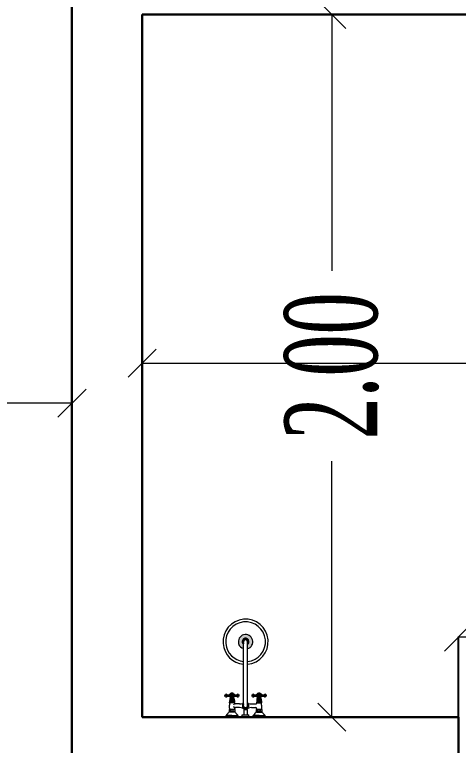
# Model space of a CAD drawing. Header units: inches. Extents: x -351 to 2582, y -266 to 144.
# Drawn here: x 115.457 to 116.721, y -67.892 to -65.812 of the extents above; entities that cross this region are included whole.
import ezdxf

# ---------------------------------------------------------------- set-up
doc = ezdxf.new("R2010")
doc.units = ezdxf.units.IN
doc.header["$MEASUREMENT"] = 0
for name, color, linetype, lineweight in [('Dim Inside', 35, 'Continuous', 0), ('dimin', 170, 'Continuous', 0), ('Dimn Out', 6, 'Continuous', 9), ('FURNITURE', 24, 'Continuous', 5), ('WALLS', 7, 'Continuous', 30), ('Wash Room', 142, 'Continuous', 0)]:
    doc.layers.add(name, color=color, linetype=linetype, lineweight=lineweight)
doc.styles.add('kamal 1', font='romantic.ttf', dxfattribs={"width": 0.6})
doc.styles.add('UTMAN', font='romantic.ttf', dxfattribs={"width": 0.6})
doc.dimstyles.new('kamal 1', dxfattribs={"dimscale": 0.8, "dimtxt": 0.33, "dimasz": 0.1, "dimexe": 0, "dimexo": 0, "dimgap": 0.09, "dimtad": 0, "dimzin": 0, "dimdsep": 46, "dimtxsty": 'kamal 1', "dimblk": 'OBLIQUE', "dimcen": 0.09, "dimclrd": 252, "dimclre": 8, "dimclrt": 7, "dimadec": 0, "dimazin": 0, "dimtfac": 1, "dimtix": 1, "dimtofl": 0, "dimtmove": 1, "dimatfit": 3, "dimldrblk": 'OBLIQUE', "dimfxl": 0.18, "dimtolj": 1, "dimtzin": 0, "dimlwd": -1, "dimarcsym": 0})
doc.dimstyles.new('UTMAN 77', dxfattribs={"dimscale": 0.8, "dimtxt": 0.33, "dimasz": 0.1, "dimexe": 0, "dimexo": 0, "dimgap": 0.09, "dimtad": 0, "dimzin": 0, "dimdsep": 46, "dimtxsty": 'UTMAN', "dimblk": 'OBLIQUE', "dimcen": 0.09, "dimclrd": 252, "dimclre": 8, "dimclrt": 7, "dimadec": 0, "dimazin": 0, "dimtfac": 1, "dimtix": 1, "dimtofl": 0, "dimtmove": 1, "dimatfit": 3, "dimldrblk": 'OBLIQUE', "dimfxl": 0.18, "dimtolj": 1, "dimtzin": 0, "dimlwd": -1, "dimarcsym": 0})

# ---------------------------------------------------------------- blocks, each defined once
blk = doc.blocks.new('_Oblique')
at = {"layer": 'dimin', "color": 0, "lineweight": -2}
blk.add_line((-0.5, -0.5), (0.5, 0.5), dxfattribs=at)
blk = doc.blocks.new('*D90')
at = {"layer": 'Defpoints', "color": 0, "transparency": 16777216}
for p in [(116.3605, -65.8119), (116.3605, -65.8119), (116.3605, -67.8119)]:
    blk.add_point(p, dxfattribs=at)
at = {"layer": 'Dim Inside', "color": 252, "transparency": 16777216}
for p, q in [((116.3605, -65.8119), (116.3605, -66.5412)), ((116.3605, -67.8119), (116.3605, -67.0826))]:
    blk.add_line(p, q, dxfattribs=at)
at = {"layer": 'Dim Inside', "color": 252, "transparency": 16777216, "xscale": 0.08000000000000002, "yscale": 0.08000000000000002, "zscale": 0.08000000000000002}
for p, rotation in [((116.3605, -65.8119), 90), ((116.3605, -67.8119), 270)]:
    blk.add_blockref('_Oblique', p, dxfattribs=dict(at, rotation=rotation))
at = {"layer": 'Dim Inside', "color": 7, "transparency": 16777216, "insert": (116.3605, -66.8119), "char_height": 0.264, "attachment_point": 5, "rotation": 90, "style": 'kamal 1'}
blk.add_mtext('\\A1;2.00', dxfattribs=at)
blk = doc.blocks.new('*D106')
at = {"layer": 'Defpoints', "color": 0, "transparency": 16777216}
for p in [(115.8208, -66.8041), (115.8208, -66.8041), (118.2208, -66.8041)]:
    blk.add_point(p, dxfattribs=at)
at = {"layer": 'Dim Inside', "color": 252, "transparency": 16777216}
for p, q in [((115.8208, -66.8041), (116.7501, -66.8041)), ((118.2208, -66.8041), (117.2915, -66.8041))]:
    blk.add_line(p, q, dxfattribs=at)
at = {"layer": 'Dim Inside', "color": 252, "transparency": 16777216, "xscale": 0.08000000000000002, "yscale": 0.08000000000000002, "zscale": 0.08000000000000002, "rotation": 180}
blk.add_blockref('_Oblique', (115.8208, -66.8041), dxfattribs=at)
at = {"layer": 'Dim Inside', "color": 252, "transparency": 16777216, "xscale": 0.08000000000000002, "yscale": 0.08000000000000002, "zscale": 0.08000000000000002}
blk.add_blockref('_Oblique', (118.2208, -66.8041), dxfattribs=at)
at = {"layer": 'Dim Inside', "color": 7, "transparency": 16777216, "insert": (117.0208, -66.8041), "char_height": 0.264, "attachment_point": 5, "style": 'kamal 1'}
blk.add_mtext('\\A1;2.40', dxfattribs=at)
blk = doc.blocks.new('A$C3499090F')
at = {"layer": 'FURNITURE'}
h = blk.add_hatch(color=33, dxfattribs=at)
h.set_gradient(color1=(51, 51, 51), one_color=1, tint=1, name='INVCYLINDER')
edge = h.paths.add_edge_path()
edge.add_spline(control_points=[(3.77, 46.61), (3.63, 46.61), (3.52, 46.5), (3.52, 46.36)], knot_values=[0, 0, 0, 0, 1, 1, 1, 1], degree=3, periodic=0)
edge.add_spline(control_points=[(3.52, 46.36), (3.52, 46.26), (3.58, 46.17), (3.67, 46.13)], knot_values=[1, 1, 1, 1, 2, 2, 2, 2], degree=3, periodic=0)
edge.add_line((3.67, 46.13), (3.81, 44.3))
edge.add_spline(control_points=[(3.81, 44.3), (3.82, 44.25), (3.86, 44.21), (3.91, 44.21)], knot_values=[0, 0, 0, 0, 1, 1, 1, 1], degree=3, periodic=0)
edge.add_line((3.91, 44.21), (5.88, 44.21))
edge.add_line((5.88, 44.21), (6.14, 44.21))
edge.add_spline(control_points=[(6.14, 44.21), (6.19, 44.21), (6.23, 44.25), (6.24, 44.3)], knot_values=[0, 0, 0, 0, 1, 1, 1, 1], degree=3, periodic=0)
edge.add_line((6.24, 44.3), (6.38, 46.13))
edge.add_spline(control_points=[(6.38, 46.13), (6.51, 46.18), (6.57, 46.33), (6.51, 46.46)], knot_values=[0, 0, 0, 0, 1, 1, 1, 1], degree=3, periodic=0)
edge.add_spline(control_points=[(6.51, 46.46), (6.47, 46.55), (6.38, 46.61), (6.28, 46.61)], knot_values=[1, 1, 1, 1, 2, 2, 2, 2], degree=3, periodic=0)
edge.add_line((6.28, 46.61), (3.77, 46.61))
h = blk.add_hatch(color=33, dxfattribs=at)
h.set_gradient(color1=(51, 51, 51), one_color=1, tint=1, name='INVCYLINDER')
edge = h.paths.add_edge_path()
edge.add_spline(control_points=[(21.36, 46.61), (21.5, 46.61), (21.61, 46.5), (21.61, 46.36)], knot_values=[0, 0, 0, 0, 1, 1, 1, 1], degree=3, periodic=0)
edge.add_spline(control_points=[(21.61, 46.36), (21.61, 46.26), (21.55, 46.17), (21.46, 46.13)], knot_values=[1, 1, 1, 1, 2, 2, 2, 2], degree=3, periodic=0)
edge.add_line((21.46, 46.13), (21.31, 44.3))
edge.add_spline(control_points=[(21.31, 44.3), (21.31, 44.25), (21.26, 44.21), (21.21, 44.21)], knot_values=[0, 0, 0, 0, 1, 1, 1, 1], degree=3, periodic=0)
edge.add_line((21.21, 44.21), (19.25, 44.21))
edge.add_line((19.25, 44.21), (18.99, 44.21))
edge.add_spline(control_points=[(18.99, 44.21), (18.94, 44.21), (18.89, 44.25), (18.89, 44.3)], knot_values=[0, 0, 0, 0, 1, 1, 1, 1], degree=3, periodic=0)
edge.add_line((18.89, 44.3), (18.74, 46.13))
edge.add_spline(control_points=[(18.74, 46.13), (18.61, 46.18), (18.56, 46.33), (18.61, 46.46)], knot_values=[0, 0, 0, 0, 1, 1, 1, 1], degree=3, periodic=0)
edge.add_spline(control_points=[(18.61, 46.46), (18.65, 46.55), (18.74, 46.61), (18.84, 46.61)], knot_values=[1, 1, 1, 1, 2, 2, 2, 2], degree=3, periodic=0)
edge.add_line((18.84, 46.61), (21.36, 46.61))
h = blk.add_hatch(color=33, dxfattribs=at)
h.set_gradient(color1=(51, 51, 51), one_color=1, tint=1, name='INVCYLINDER')
edge = h.paths.add_edge_path()
edge.add_spline(control_points=[(1.13, 42.93), (1.03, 42.82), (0.98, 42.67), (0.98, 42.52)], knot_values=[0, 0, 0, 0, 1, 1, 1, 1], degree=3, periodic=0)
edge.add_spline(control_points=[(0.98, 42.52), (0.98, 42.37), (1.03, 42.23), (1.13, 42.11)], knot_values=[0, 0, 0, 0, 1, 1, 1, 1], degree=3, periodic=0)
edge.add_line((1.13, 42.11), (1.13, 42.93))
edge = h.paths.add_edge_path()
edge.add_line((3.59, 42.52), (3.59, 43.1))
edge.add_spline(control_points=[(3.59, 43.1), (3.11, 42.86), (2.53, 42.89), (2.07, 43.18)], knot_values=[0, 0, 0, 0, 1, 1, 1, 1], degree=3, periodic=0)
edge.add_spline(control_points=[(2.07, 43.18), (1.84, 43.31), (1.55, 43.29), (1.33, 43.12)], knot_values=[0, 0, 0, 0, 1, 1, 1, 1], degree=3, periodic=0)
edge.add_line((1.33, 43.12), (1.33, 42.52))
edge.add_line((1.33, 42.52), (1.33, 41.92))
edge.add_spline(control_points=[(1.33, 41.92), (1.55, 41.75), (1.84, 41.73), (2.07, 41.86)], knot_values=[0, 0, 0, 0, 1, 1, 1, 1], degree=3, periodic=0)
edge.add_spline(control_points=[(2.07, 41.86), (2.53, 42.15), (3.11, 42.18), (3.59, 41.94)], knot_values=[0, 0, 0, 0, 1, 1, 1, 1], degree=3, periodic=0)
edge.add_line((3.59, 41.94), (3.59, 42.52))
edge = h.paths.add_edge_path()
edge.add_spline(control_points=[(3.79, 43.1), (3.79, 43.15), (3.75, 43.2), (3.69, 43.2)], knot_values=[0, 0, 0, 0, 1, 1, 1, 1], degree=3, periodic=0)
edge.add_spline(control_points=[(3.69, 43.2), (3.64, 43.2), (3.59, 43.15), (3.59, 43.1)], knot_values=[1, 1, 1, 1, 2, 2, 2, 2], degree=3, periodic=0)
edge.add_line((3.59, 43.1), (3.59, 42.52))
edge.add_line((3.59, 42.52), (3.59, 41.94))
edge.add_spline(control_points=[(3.59, 41.94), (3.59, 41.89), (3.64, 41.84), (3.69, 41.84)], knot_values=[0, 0, 0, 0, 1, 1, 1, 1], degree=3, periodic=0)
edge.add_spline(control_points=[(3.69, 41.84), (3.75, 41.84), (3.79, 41.89), (3.79, 41.94)], knot_values=[1, 1, 1, 1, 2, 2, 2, 2], degree=3, periodic=0)
edge.add_line((3.79, 41.94), (3.79, 43.1))
h = blk.add_hatch(color=33, dxfattribs=at)
h.set_gradient(color1=(51, 51, 51), one_color=1, tint=1, name='INVCYLINDER')
edge = h.paths.add_edge_path()
edge.add_spline(control_points=[(6.26, 43.2), (6.18, 43.34), (6.08, 43.47), (5.8, 43.61)], knot_values=[0, 0, 0, 0, 1, 1, 1, 1], degree=3, periodic=0)
edge.add_line((5.8, 43.61), (4.31, 43.61))
edge.add_spline(control_points=[(4.31, 43.61), (3.97, 43.47), (3.87, 43.34), (3.79, 43.2)], knot_values=[0, 0, 0, 0, 1, 1, 1, 1], degree=3, periodic=0)
edge.add_line((3.79, 43.2), (3.79, 41.84))
edge.add_spline(control_points=[(3.79, 41.84), (3.86, 41.72), (3.94, 41.61), (4.04, 41.52)], knot_values=[0, 0, 0, 0, 1, 1, 1, 1], degree=3, periodic=0)
edge.add_line((4.04, 41.52), (5.93, 41.52))
edge.add_line((5.93, 41.52), (6.01, 41.52))
edge.add_spline(control_points=[(6.01, 41.52), (6.11, 41.61), (6.19, 41.72), (6.26, 41.84)], knot_values=[0, 0, 0, 0, 1, 1, 1, 1], degree=3, periodic=0)
edge.add_line((6.26, 41.84), (6.26, 43.2))
h.paths.add_polyline_path([(4.39, 42.52, -1), (5.66, 42.52, -1)], flags=16)
edge = h.paths.add_edge_path()
edge.add_line((5.03, 41.4), (4.2, 41.4))
edge.add_spline(control_points=[(4.2, 41.4), (4.45, 41.26), (4.74, 41.19), (5.03, 41.19)], knot_values=[0, 0, 0, 0, 1, 1, 1, 1], degree=3, periodic=0)
edge.add_spline(control_points=[(5.03, 41.19), (5.31, 41.19), (5.6, 41.26), (5.85, 41.4)], knot_values=[0, 0, 0, 0, 1, 1, 1, 1], degree=3, periodic=0)
edge.add_line((5.85, 41.4), (5.03, 41.4))
h = blk.add_hatch(color=33, dxfattribs=at)
h.set_gradient(color1=(51, 51, 51), one_color=1, tint=1, name='SPHERICAL')
h.paths.add_polyline_path([(5.66, 42.52, 1), (4.39, 42.52, 1)])
h = blk.add_hatch(color=33, dxfattribs=at)
h.set_gradient(color1=(51, 51, 51), one_color=1, tint=1, name='INVCYLINDER')
edge = h.paths.add_edge_path()
edge.add_spline(control_points=[(8.92, 42.93), (9.02, 42.82), (9.07, 42.67), (9.07, 42.52)], knot_values=[0, 0, 0, 0, 1, 1, 1, 1], degree=3, periodic=0)
edge.add_spline(control_points=[(9.07, 42.52), (9.07, 42.37), (9.02, 42.23), (8.92, 42.11)], knot_values=[0, 0, 0, 0, 1, 1, 1, 1], degree=3, periodic=0)
edge.add_line((8.92, 42.11), (8.92, 42.93))
edge = h.paths.add_edge_path()
edge.add_line((6.46, 42.52), (6.46, 43.1))
edge.add_spline(control_points=[(6.46, 43.1), (6.95, 42.86), (7.52, 42.89), (7.98, 43.18)], knot_values=[0, 0, 0, 0, 1, 1, 1, 1], degree=3, periodic=0)
edge.add_spline(control_points=[(7.98, 43.18), (8.21, 43.31), (8.5, 43.29), (8.72, 43.12)], knot_values=[0, 0, 0, 0, 1, 1, 1, 1], degree=3, periodic=0)
edge.add_line((8.72, 43.12), (8.72, 42.52))
edge.add_line((8.72, 42.52), (8.72, 41.92))
edge.add_spline(control_points=[(8.72, 41.92), (8.5, 41.75), (8.21, 41.73), (7.98, 41.86)], knot_values=[0, 0, 0, 0, 1, 1, 1, 1], degree=3, periodic=0)
edge.add_spline(control_points=[(7.98, 41.86), (7.52, 42.15), (6.95, 42.18), (6.46, 41.94)], knot_values=[0, 0, 0, 0, 1, 1, 1, 1], degree=3, periodic=0)
edge.add_line((6.46, 41.94), (6.46, 42.52))
edge = h.paths.add_edge_path()
edge.add_spline(control_points=[(6.26, 43.1), (6.26, 43.15), (6.3, 43.2), (6.36, 43.2)], knot_values=[0, 0, 0, 0, 1, 1, 1, 1], degree=3, periodic=0)
edge.add_spline(control_points=[(6.36, 43.2), (6.41, 43.2), (6.46, 43.15), (6.46, 43.1)], knot_values=[1, 1, 1, 1, 2, 2, 2, 2], degree=3, periodic=0)
edge.add_line((6.46, 43.1), (6.46, 42.52))
edge.add_line((6.46, 42.52), (6.46, 41.94))
edge.add_spline(control_points=[(6.46, 41.94), (6.46, 41.89), (6.41, 41.84), (6.36, 41.84)], knot_values=[0, 0, 0, 0, 1, 1, 1, 1], degree=3, periodic=0)
edge.add_spline(control_points=[(6.36, 41.84), (6.3, 41.84), (6.26, 41.89), (6.26, 41.94)], knot_values=[1, 1, 1, 1, 2, 2, 2, 2], degree=3, periodic=0)
edge.add_line((6.26, 41.94), (6.26, 43.1))
h = blk.add_hatch(color=33, dxfattribs=at)
h.set_gradient(color1=(51, 51, 51), one_color=1, tint=1, name='INVCYLINDER')
edge = h.paths.add_edge_path()
edge.add_spline(control_points=[(16.2, 42.93), (16.11, 42.82), (16.05, 42.67), (16.05, 42.52)], knot_values=[0, 0, 0, 0, 1, 1, 1, 1], degree=3, periodic=0)
edge.add_spline(control_points=[(16.05, 42.52), (16.05, 42.37), (16.11, 42.23), (16.2, 42.11)], knot_values=[0, 0, 0, 0, 1, 1, 1, 1], degree=3, periodic=0)
edge.add_line((16.2, 42.11), (16.2, 42.93))
edge = h.paths.add_edge_path()
edge.add_line((18.67, 42.52), (18.67, 43.1))
edge.add_spline(control_points=[(18.67, 43.1), (18.18, 42.86), (17.61, 42.89), (17.15, 43.18)], knot_values=[0, 0, 0, 0, 1, 1, 1, 1], degree=3, periodic=0)
edge.add_spline(control_points=[(17.15, 43.18), (16.91, 43.31), (16.62, 43.29), (16.41, 43.12)], knot_values=[0, 0, 0, 0, 1, 1, 1, 1], degree=3, periodic=0)
edge.add_line((16.41, 43.12), (16.41, 42.52))
edge.add_line((16.41, 42.52), (16.41, 41.92))
edge.add_spline(control_points=[(16.41, 41.92), (16.62, 41.75), (16.91, 41.73), (17.15, 41.86)], knot_values=[0, 0, 0, 0, 1, 1, 1, 1], degree=3, periodic=0)
edge.add_spline(control_points=[(17.15, 41.86), (17.61, 42.15), (18.18, 42.18), (18.67, 41.94)], knot_values=[0, 0, 0, 0, 1, 1, 1, 1], degree=3, periodic=0)
edge.add_line((18.67, 41.94), (18.67, 42.52))
edge = h.paths.add_edge_path()
edge.add_spline(control_points=[(18.87, 43.1), (18.87, 43.15), (18.82, 43.2), (18.77, 43.2)], knot_values=[0, 0, 0, 0, 1, 1, 1, 1], degree=3, periodic=0)
edge.add_spline(control_points=[(18.77, 43.2), (18.71, 43.2), (18.67, 43.15), (18.67, 43.1)], knot_values=[1, 1, 1, 1, 2, 2, 2, 2], degree=3, periodic=0)
edge.add_line((18.67, 43.1), (18.67, 42.52))
edge.add_line((18.67, 42.52), (18.67, 41.94))
edge.add_spline(control_points=[(18.67, 41.94), (18.67, 41.89), (18.71, 41.84), (18.77, 41.84)], knot_values=[0, 0, 0, 0, 1, 1, 1, 1], degree=3, periodic=0)
edge.add_spline(control_points=[(18.77, 41.84), (18.82, 41.84), (18.87, 41.89), (18.87, 41.94)], knot_values=[1, 1, 1, 1, 2, 2, 2, 2], degree=3, periodic=0)
edge.add_line((18.87, 41.94), (18.87, 43.1))
h = blk.add_hatch(color=33, dxfattribs=at)
h.set_gradient(color1=(51, 51, 51), one_color=1, tint=1, name='INVCYLINDER')
edge = h.paths.add_edge_path()
edge.add_spline(control_points=[(18.87, 43.2), (18.95, 43.34), (19.05, 43.47), (19.33, 43.61)], knot_values=[0, 0, 0, 0, 1, 1, 1, 1], degree=3, periodic=0)
edge.add_line((19.33, 43.61), (20.82, 43.61))
edge.add_spline(control_points=[(20.82, 43.61), (21.15, 43.47), (21.25, 43.34), (21.33, 43.2)], knot_values=[0, 0, 0, 0, 1, 1, 1, 1], degree=3, periodic=0)
edge.add_line((21.33, 43.2), (21.33, 41.84))
edge.add_spline(control_points=[(21.33, 41.84), (21.26, 41.72), (21.18, 41.61), (21.08, 41.52)], knot_values=[0, 0, 0, 0, 1, 1, 1, 1], degree=3, periodic=0)
edge.add_line((21.08, 41.52), (19.19, 41.52))
edge.add_line((19.19, 41.52), (19.11, 41.52))
edge.add_spline(control_points=[(19.11, 41.52), (19.02, 41.61), (18.94, 41.72), (18.87, 41.84)], knot_values=[0, 0, 0, 0, 1, 1, 1, 1], degree=3, periodic=0)
edge.add_line((18.87, 41.84), (18.87, 43.2))
h.paths.add_polyline_path([(20.74, 42.52, 1), (19.46, 42.52, 1)], flags=16)
edge = h.paths.add_edge_path()
edge.add_line((20.1, 41.4), (20.93, 41.4))
edge.add_spline(control_points=[(20.93, 41.4), (20.67, 41.26), (20.39, 41.19), (20.1, 41.19)], knot_values=[0, 0, 0, 0, 1, 1, 1, 1], degree=3, periodic=0)
edge.add_spline(control_points=[(20.1, 41.19), (19.81, 41.19), (19.53, 41.26), (19.27, 41.4)], knot_values=[0, 0, 0, 0, 1, 1, 1, 1], degree=3, periodic=0)
edge.add_line((19.27, 41.4), (20.1, 41.4))
h = blk.add_hatch(color=33, dxfattribs=at)
h.set_gradient(color1=(51, 51, 51), one_color=1, tint=1, name='SPHERICAL')
h.paths.add_polyline_path([(20.74, 42.52, -1), (19.46, 42.52, -1)])
h = blk.add_hatch(color=33, dxfattribs=at)
h.set_gradient(color1=(51, 51, 51), one_color=1, tint=1, name='INVCYLINDER')
edge = h.paths.add_edge_path()
edge.add_spline(control_points=[(23.99, 42.93), (24.09, 42.82), (24.14, 42.67), (24.14, 42.52)], knot_values=[0, 0, 0, 0, 1, 1, 1, 1], degree=3, periodic=0)
edge.add_spline(control_points=[(24.14, 42.52), (24.14, 42.37), (24.09, 42.23), (23.99, 42.11)], knot_values=[0, 0, 0, 0, 1, 1, 1, 1], degree=3, periodic=0)
edge.add_line((23.99, 42.11), (23.99, 42.93))
edge = h.paths.add_edge_path()
edge.add_line((21.53, 42.52), (21.53, 43.1))
edge.add_spline(control_points=[(21.53, 43.1), (22.02, 42.86), (22.59, 42.89), (23.05, 43.18)], knot_values=[0, 0, 0, 0, 1, 1, 1, 1], degree=3, periodic=0)
edge.add_spline(control_points=[(23.05, 43.18), (23.28, 43.31), (23.57, 43.29), (23.79, 43.12)], knot_values=[0, 0, 0, 0, 1, 1, 1, 1], degree=3, periodic=0)
edge.add_line((23.79, 43.12), (23.79, 42.52))
edge.add_line((23.79, 42.52), (23.79, 41.92))
edge.add_spline(control_points=[(23.79, 41.92), (23.57, 41.75), (23.28, 41.73), (23.05, 41.86)], knot_values=[0, 0, 0, 0, 1, 1, 1, 1], degree=3, periodic=0)
edge.add_spline(control_points=[(23.05, 41.86), (22.59, 42.15), (22.02, 42.18), (21.53, 41.94)], knot_values=[0, 0, 0, 0, 1, 1, 1, 1], degree=3, periodic=0)
edge.add_line((21.53, 41.94), (21.53, 42.52))
edge = h.paths.add_edge_path()
edge.add_spline(control_points=[(21.33, 43.1), (21.33, 43.15), (21.38, 43.2), (21.43, 43.2)], knot_values=[0, 0, 0, 0, 1, 1, 1, 1], degree=3, periodic=0)
edge.add_spline(control_points=[(21.43, 43.2), (21.49, 43.2), (21.53, 43.15), (21.53, 43.1)], knot_values=[1, 1, 1, 1, 2, 2, 2, 2], degree=3, periodic=0)
edge.add_line((21.53, 43.1), (21.53, 42.52))
edge.add_line((21.53, 42.52), (21.53, 41.94))
edge.add_spline(control_points=[(21.53, 41.94), (21.53, 41.89), (21.49, 41.84), (21.43, 41.84)], knot_values=[0, 0, 0, 0, 1, 1, 1, 1], degree=3, periodic=0)
edge.add_spline(control_points=[(21.43, 41.84), (21.38, 41.84), (21.33, 41.89), (21.33, 41.94)], knot_values=[1, 1, 1, 1, 2, 2, 2, 2], degree=3, periodic=0)
edge.add_line((21.33, 41.94), (21.33, 43.1))
h = blk.add_hatch(color=33, dxfattribs=at)
h.set_gradient(color1=(84, 84, 84), color2=(166, 166, 166), one_color=1, tint=0.65, name='SPHERICAL')
edge = h.paths.add_edge_path()
edge.add_spline(control_points=[(14.15, 13.63), (14.74, 12.75), (14.5, 11.57), (13.63, 10.98)], knot_values=[2, 2, 2, 2, 3, 3, 3, 3], degree=3, periodic=0)
edge.add_spline(control_points=[(13.63, 10.98), (12.75, 10.39), (11.57, 10.62), (10.98, 11.5)], knot_values=[1, 1, 1, 1, 2, 2, 2, 2], degree=3, periodic=0)
edge.add_spline(control_points=[(10.98, 11.5), (10.39, 12.37), (10.62, 13.56), (11.5, 14.15)], knot_values=[0, 0, 0, 0, 1, 1, 1, 1], degree=3, periodic=0)
edge.add_line((11.5, 14.15), (11.5, 16.43))
edge.add_spline(control_points=[(11.5, 16.43), (9.36, 15.84), (8.11, 13.63), (8.7, 11.5)], knot_values=[0, 0, 0, 0, 1, 1, 1, 1], degree=3, periodic=0)
edge.add_spline(control_points=[(8.7, 11.5), (9.29, 9.36), (11.49, 8.11), (13.63, 8.7)], knot_values=[1, 1, 1, 1, 2, 2, 2, 2], degree=3, periodic=0)
edge.add_spline(control_points=[(13.63, 8.7), (15.76, 9.29), (17.01, 11.49), (16.43, 13.63)], knot_values=[2, 2, 2, 2, 3, 3, 3, 3], degree=3, periodic=0)
edge.add_spline(control_points=[(16.43, 13.63), (16.05, 14.99), (14.99, 16.05), (13.63, 16.43)], knot_values=[3, 3, 3, 3, 4, 4, 4, 4], degree=3, periodic=0)
edge.add_line((13.63, 16.43), (13.63, 14.15))
edge.add_spline(control_points=[(13.63, 14.15), (13.83, 14.01), (14.01, 13.83), (14.15, 13.63)], knot_values=[3, 3, 3, 3, 4, 4, 4, 4], degree=3, periodic=0)
at = {"layer": 'FURNITURE', "color": 33}
for p, q in [((1.36, 54.56), (8.69, 54.56)), ((1.36, 54.18), (1.36, 54.56)), ((5.03, 53.58), (1.84, 53.58)), ((5.03, 53.87), (1.93, 53.87)), ((5.03, 53.87), (8.12, 53.87)), ((5.03, 53.58), (8.22, 53.58)), ((8.69, 54.18), (8.69, 54.56)), ((10.65, 54.56), (12.56, 54.56)), ((10.65, 54.56), (10.65, 53.3)), ((14.38, 53.2), (10.75, 53.2)), ((11.61, 50.34), (11.61, 53.2)), ((14.48, 54.56), (12.56, 54.56)), ((13.52, 50.34), (13.52, 53.2)), ((14.48, 54.56), (14.48, 53.3)), ((23.76, 54.56), (16.44, 54.56)), ((16.44, 54.18), (16.44, 54.56)), ((20.1, 53.58), (16.91, 53.58)), ((20.1, 53.87), (17.01, 53.87)), ((20.1, 53.87), (23.19, 53.87)), ((20.1, 53.58), (23.29, 53.58)), ((23.76, 54.18), (23.76, 54.56)), ((3.43, 51.35), (3.58, 51.44)), ((3.43, 50.32), (3.43, 51.35)), ((3.43, 50.32), (3.58, 50.24)), ((6.53, 51.73), (3.52, 51.73)), ((5.03, 51.44), (3.58, 51.44)), ((5.03, 50.24), (3.58, 50.24)), ((3.71, 51.44), (3.71, 51.73)), ((3.72, 50.18), (5.03, 50.18)), ((3.81, 51.44), (3.81, 51.73)), ((4.3, 51.35), (4.3, 50.32)), ((4.3, 51.35), (4.4, 51.35)), ((4.3, 50.32), (4.4, 50.32)), ((4.4, 51.35), (4.4, 50.32)), ((5.03, 51.44), (6.47, 51.44)), ((5.03, 50.24), (6.47, 50.24)), ((6.28, 50.18), (5.03, 50.18)), ((5.65, 51.35), (5.75, 51.35)), ((5.65, 51.35), (5.65, 50.32)), ((5.65, 50.32), (5.75, 50.32)), ((5.75, 51.35), (5.75, 50.32)), ((6.24, 51.44), (6.24, 51.73)), ((6.28, 50.05), (6.28, 50.18)), ((6.28, 50.03), (6.28, 50.18)), ((6.34, 51.44), (6.34, 51.73)), ((6.62, 51.35), (6.47, 51.44)), ((6.62, 50.32), (6.47, 50.24)), ((6.62, 50.32), (6.62, 51.35)), ((9.28, 49.22), (7.09, 49.22)), ((13.42, 50.24), (11.71, 50.24)), ((12.06, 49.68), (12.06, 50.24)), ((13.06, 49.68), (13.06, 50.24)), ((15.85, 49.22), (18.04, 49.22)), ((18.5, 51.35), (18.65, 51.44)), ((18.5, 50.32), (18.5, 51.35)), ((18.5, 50.32), (18.65, 50.24)), ((18.6, 51.73), (21.6, 51.73)), ((20.1, 51.44), (18.65, 51.44)), ((20.1, 50.24), (18.65, 50.24)), ((18.79, 51.44), (18.79, 51.73)), ((18.84, 50.18), (20.1, 50.18)), ((18.84, 50.05), (18.84, 50.18)), ((18.84, 50.03), (18.84, 50.18)), ((18.89, 51.44), (18.89, 51.73)), ((19.38, 51.35), (19.38, 50.32)), ((19.48, 51.35), (19.38, 51.35)), ((19.48, 50.32), (19.38, 50.32)), ((19.48, 51.35), (19.48, 50.32)), ((20.1, 51.44), (21.55, 51.44)), ((20.1, 50.24), (21.55, 50.24)), ((21.41, 50.18), (20.1, 50.18)), ((20.72, 51.35), (20.72, 50.32)), ((20.82, 51.35), (20.72, 51.35)), ((20.82, 50.32), (20.72, 50.32)), ((20.82, 51.35), (20.82, 50.32)), ((21.31, 51.44), (21.31, 51.73)), ((21.41, 51.44), (21.41, 51.73)), ((21.69, 51.35), (21.55, 51.44)), ((21.69, 50.32), (21.55, 50.24)), ((21.69, 50.32), (21.69, 51.35)), ((3.81, 44.3), (3.67, 46.13)), ((6.28, 46.61), (3.77, 46.61)), ((3.82, 46.73), (3.82, 46.61)), ((5.99, 46.11), (3.96, 46.11)), ((6.24, 44.3), (6.38, 46.13)), ((9.28, 47.11), (6.73, 47.11)), ((10.95, 47.59), (10.95, 48.75)), ((11.5, 48.17), (11.5, 12.56)), ((13.63, 48.17), (13.63, 12.56)), ((14.17, 47.59), (14.17, 48.75)), ((15.85, 47.11), (18.39, 47.11)), ((18.89, 44.3), (18.77, 46.08)), ((18.89, 46.61), (21.31, 46.61)), ((19.14, 46.11), (21.17, 46.11)), ((21.31, 46.73), (21.31, 46.61)), ((21.31, 44.3), (21.43, 46.08)), ((1.13, 42.11), (1.13, 42.93)), ((1.23, 42.02), (1.23, 43.02)), ((1.33, 43.12), (1.33, 42.52)), ((1.33, 41.92), (1.33, 42.52)), ((3.59, 43.1), (3.59, 42.52)), ((3.59, 41.94), (3.59, 42.52)), ((3.79, 41.84), (3.79, 43.2)), ((3.79, 43.1), (3.79, 41.94)), ((3.91, 44.21), (5.88, 44.21)), ((5.93, 41.52), (4.04, 41.52)), ((4.12, 41.4), (4.12, 41.52)), ((4.27, 41.52), (4.12, 41.52)), ((5.03, 41.4), (4.12, 41.4)), ((4.17, 43.89), (4.17, 44.21)), ((5.74, 43.88), (4.31, 43.88)), ((4.31, 43.61), (5.8, 43.61)), ((5.03, 41.4), (5.93, 41.4)), ((5.78, 41.52), (6.01, 41.52)), ((5.78, 41.52), (5.93, 41.52)), ((5.88, 43.89), (5.88, 44.21)), ((6.14, 44.21), (5.88, 44.21)), ((5.93, 41.4), (5.93, 41.52)), ((6.26, 41.84), (6.26, 43.2)), ((6.26, 43.1), (6.26, 41.94)), ((6.46, 43.1), (6.46, 42.52)), ((6.46, 41.94), (6.46, 42.52)), ((8.72, 43.12), (8.72, 42.52)), ((8.72, 41.92), (8.72, 42.52)), ((8.82, 43.02), (8.82, 42.02)), ((8.92, 42.93), (8.92, 42.11)), ((16.21, 42.97), (16.21, 42.52)), ((16.21, 42.07), (16.21, 42.52)), ((16.31, 43.07), (16.31, 42.52)), ((16.31, 41.97), (16.31, 42.52)), ((16.41, 43.12), (16.41, 42.52)), ((16.41, 41.92), (16.41, 42.52)), ((18.67, 43.1), (18.67, 42.52)), ((18.67, 41.94), (18.67, 42.52)), ((18.87, 41.84), (18.87, 43.2)), ((18.87, 43.1), (18.87, 41.94)), ((18.99, 44.21), (19.25, 44.21)), ((19.35, 41.52), (19.11, 41.52)), ((19.19, 41.52), (21.08, 41.52)), ((19.19, 41.4), (19.19, 41.52)), ((19.35, 41.52), (19.19, 41.52)), ((20.1, 41.4), (19.19, 41.4)), ((21.21, 44.21), (19.25, 44.21)), ((19.25, 43.89), (19.25, 44.21)), ((20.82, 43.61), (19.32, 43.61)), ((19.39, 43.88), (20.81, 43.88)), ((20.1, 41.4), (21, 41.4)), ((20.85, 41.52), (21, 41.52)), ((20.95, 43.89), (20.95, 44.21)), ((21, 41.4), (21, 41.52)), ((21.33, 41.84), (21.33, 43.2)), ((21.33, 43.1), (21.33, 41.94)), ((21.53, 43.1), (21.53, 42.52)), ((21.53, 41.94), (21.53, 42.52)), ((23.79, 43.12), (23.79, 42.52)), ((23.79, 41.92), (23.79, 42.52)), ((23.89, 43.07), (23.89, 42.52)), ((23.89, 41.97), (23.89, 42.52)), ((23.99, 42.97), (23.99, 42.52)), ((23.99, 42.07), (23.99, 42.52))]:
    blk.add_line(p, q, dxfattribs=at)
for centre, radius in [((5.03, 42.52), 0.636), ((20.1, 42.52), 0.636), ((20.1, 42.52), 0.512), ((20.1, 42.52), 0.41)]:
    blk.add_circle(centre, radius, dxfattribs=at)
for points in [[(1.36, 54.18), (1.36, 54.04), (1.46, 53.91), (1.6, 53.88)], [(1.84, 53.58), (2.05, 53.14), (2.35, 52.74), (2.72, 52.42)], [(7.33, 52.42), (7.7, 52.74), (8, 53.14), (8.22, 53.58)], [(8.45, 53.88), (8.59, 53.91), (8.69, 54.04), (8.69, 54.18)], [(10.65, 53.3), (10.65, 53.25), (10.69, 53.2), (10.75, 53.2)], [(14.38, 53.2), (14.43, 53.2), (14.48, 53.25), (14.48, 53.3)], [(16.44, 54.18), (16.44, 54.04), (16.53, 53.91), (16.67, 53.88)], [(16.91, 53.58), (17.12, 53.14), (17.42, 52.74), (17.8, 52.42)], [(22.4, 52.42), (22.78, 52.74), (23.08, 53.14), (23.29, 53.58)], [(23.53, 53.88), (23.66, 53.91), (23.76, 54.04), (23.76, 54.18)], [(3.09, 51.98), (2.99, 52.15), (2.87, 52.3), (2.72, 52.42)], [(3.09, 51.98), (3.18, 51.83), (3.34, 51.73), (3.52, 51.73)], [(4.3, 51.35), (4.02, 51.47), (3.71, 51.47), (3.43, 51.35)], [(3.43, 50.32), (3.71, 50.21), (4.02, 50.21), (4.3, 50.32)], [(3.72, 50.18), (3.51, 49.53), (3.45, 48.84), (3.52, 48.17)], [(5.65, 51.35), (5.24, 51.47), (4.81, 51.47), (4.4, 51.35)], [(4.4, 50.32), (4.81, 50.21), (5.24, 50.21), (5.65, 50.32)], [(6.62, 51.35), (6.34, 51.47), (6.03, 51.47), (5.75, 51.35)], [(5.75, 50.32), (6.03, 50.21), (6.34, 50.21), (6.62, 50.32)], [(6.28, 50.03), (6.28, 49.58), (6.64, 49.22), (7.09, 49.22)], [(6.53, 51.73), (6.71, 51.73), (6.88, 51.83), (6.97, 51.98)], [(7.33, 52.42), (7.18, 52.3), (7.06, 52.15), (6.97, 51.98)], [(9.28, 49.22), (9.83, 49.22), (10.39, 49.32), (10.92, 49.5)], [(11.86, 49.73), (11.54, 49.68), (11.23, 49.61), (10.92, 49.5)], [(11.61, 50.34), (11.61, 50.29), (11.65, 50.24), (11.71, 50.24)], [(14.17, 48.75), (13.99, 49.25), (13.58, 49.64), (13.06, 49.8)], [(14.21, 49.5), (13.9, 49.61), (13.58, 49.68), (13.26, 49.73)], [(13.42, 50.24), (13.47, 50.24), (13.52, 50.29), (13.52, 50.34)], [(14.21, 49.5), (14.73, 49.32), (15.29, 49.22), (15.85, 49.22)], [(18.16, 51.98), (18.06, 52.15), (17.94, 52.3), (17.8, 52.42)], [(18.04, 49.22), (18.48, 49.22), (18.84, 49.58), (18.84, 50.03)], [(18.16, 51.98), (18.25, 51.83), (18.42, 51.73), (18.6, 51.73)], [(19.38, 51.35), (19.1, 51.47), (18.78, 51.47), (18.5, 51.35)], [(18.5, 50.32), (18.78, 50.21), (19.1, 50.21), (19.38, 50.32)], [(19.17, 48.49), (19.09, 48.76), (18.96, 49), (18.77, 49.21)], [(20.72, 51.35), (20.32, 51.47), (19.88, 51.47), (19.48, 51.35)], [(19.48, 50.32), (19.88, 50.21), (20.32, 50.21), (20.72, 50.32)], [(21.69, 51.35), (21.42, 51.47), (21.1, 51.47), (20.82, 51.35)], [(20.82, 50.32), (21.1, 50.21), (21.42, 50.21), (21.69, 50.32)], [(21.61, 48.17), (21.68, 48.84), (21.61, 49.53), (21.41, 50.18)], [(21.6, 51.73), (21.78, 51.73), (21.95, 51.83), (22.04, 51.98)], [(22.4, 52.42), (22.26, 52.3), (22.14, 52.15), (22.04, 51.98)], [(3.52, 48.17), (3.56, 47.79), (3.64, 47.42), (3.77, 47.06)], [(3.82, 46.73), (3.82, 46.84), (3.8, 46.95), (3.77, 47.06)], [(6.73, 47.11), (6.46, 47.11), (6.23, 46.89), (6.23, 46.61)], [(10.92, 46.84), (10.39, 47.02), (9.83, 47.11), (9.28, 47.11)], [(10.92, 46.84), (11.11, 46.77), (11.3, 46.72), (11.5, 46.67)], [(10.95, 47.59), (11.06, 47.29), (11.25, 47.03), (11.5, 46.83)], [(13.63, 46.83), (14.2, 47.29), (14.42, 48.06), (14.17, 48.75)], [(13.63, 46.67), (13.82, 46.72), (14.02, 46.77), (14.21, 46.84)], [(15.85, 47.11), (15.29, 47.11), (14.73, 47.02), (14.21, 46.84)], [(18.89, 46.61), (18.89, 46.89), (18.67, 47.11), (18.39, 47.11)], [(18.77, 47.13), (18.96, 47.34), (19.09, 47.58), (19.17, 47.84)], [(21.36, 47.06), (21.32, 46.95), (21.31, 46.84), (21.31, 46.73)], [(21.36, 47.06), (21.48, 47.42), (21.57, 47.79), (21.61, 48.17)], [(1.13, 42.93), (1.03, 42.82), (0.98, 42.67), (0.98, 42.52)], [(0.98, 42.52), (0.98, 42.37), (1.03, 42.23), (1.13, 42.11)], [(2.07, 43.18), (1.84, 43.31), (1.55, 43.29), (1.33, 43.12)], [(1.33, 41.92), (1.55, 41.75), (1.84, 41.73), (2.07, 41.86)], [(2.07, 43.18), (2.53, 42.89), (3.11, 42.86), (3.59, 43.1)], [(3.59, 41.94), (3.11, 42.18), (2.53, 42.15), (2.07, 41.86)], [(4.31, 43.61), (3.97, 43.47), (3.87, 43.34), (3.79, 43.2)], [(3.79, 41.84), (3.86, 41.72), (3.94, 41.61), (4.04, 41.52)], [(3.81, 44.3), (3.82, 44.25), (3.86, 44.21), (3.91, 44.21)], [(4.16, 43.87), (4.1, 43.85), (4.07, 43.79), (4.07, 43.74)], [(4.2, 41.4), (4.45, 41.26), (4.74, 41.19), (5.03, 41.19)], [(5.03, 41.19), (5.31, 41.19), (5.6, 41.26), (5.85, 41.4)], [(6.26, 43.2), (6.18, 43.34), (6.08, 43.47), (5.8, 43.61)], [(5.98, 43.74), (5.98, 43.79), (5.95, 43.85), (5.89, 43.87)], [(6.01, 41.52), (6.11, 41.61), (6.19, 41.72), (6.26, 41.84)], [(6.14, 44.21), (6.19, 44.21), (6.23, 44.25), (6.24, 44.3)], [(6.46, 43.1), (6.94, 42.86), (7.52, 42.89), (7.98, 43.18)], [(7.98, 41.86), (7.52, 42.15), (6.94, 42.18), (6.46, 41.94)], [(8.71, 43.13), (8.5, 43.29), (8.21, 43.31), (7.98, 43.18)], [(7.98, 41.86), (8.21, 41.73), (8.5, 41.75), (8.71, 41.91)], [(9.07, 42.52), (9.07, 42.67), (9.02, 42.82), (8.92, 42.93)], [(8.92, 42.11), (9.02, 42.23), (9.07, 42.37), (9.07, 42.52)], [(16.21, 42.93), (16.11, 42.82), (16.06, 42.67), (16.06, 42.52)], [(16.06, 42.52), (16.06, 42.37), (16.11, 42.23), (16.21, 42.11)], [(17.15, 43.18), (16.91, 43.31), (16.62, 43.29), (16.41, 43.13)], [(16.41, 41.91), (16.62, 41.75), (16.91, 41.73), (17.15, 41.86)], [(17.15, 43.18), (17.61, 42.89), (18.18, 42.86), (18.67, 43.1)], [(18.67, 41.94), (18.18, 42.18), (17.61, 42.15), (17.15, 41.86)], [(19.17, 43.58), (19.05, 43.47), (18.95, 43.34), (18.87, 43.2)], [(18.87, 41.84), (18.93, 41.72), (19.02, 41.61), (19.11, 41.52)], [(18.89, 44.3), (18.89, 44.25), (18.94, 44.21), (18.99, 44.21)], [(19.23, 43.87), (19.18, 43.85), (19.14, 43.79), (19.14, 43.74)], [(19.27, 41.4), (19.53, 41.26), (19.81, 41.19), (20.1, 41.19)], [(20.1, 41.19), (20.39, 41.19), (20.67, 41.26), (20.93, 41.4)], [(21.05, 43.74), (21.05, 43.79), (21.02, 43.85), (20.97, 43.87)], [(21.33, 43.2), (21.25, 43.34), (21.15, 43.47), (21.03, 43.58)], [(21.08, 41.52), (21.18, 41.61), (21.26, 41.72), (21.33, 41.84)], [(21.21, 44.21), (21.26, 44.21), (21.31, 44.25), (21.31, 44.3)], [(21.53, 43.1), (22.02, 42.86), (22.59, 42.89), (23.05, 43.18)], [(23.05, 41.86), (22.59, 42.15), (22.02, 42.18), (21.53, 41.94)], [(23.79, 43.13), (23.57, 43.29), (23.28, 43.31), (23.05, 43.18)], [(23.05, 41.86), (23.28, 41.73), (23.57, 41.75), (23.79, 41.91)], [(24.14, 42.52), (24.14, 42.67), (24.09, 42.82), (23.99, 42.93)], [(23.99, 42.11), (24.09, 42.23), (24.14, 42.37), (24.14, 42.52)]]:
    blk.add_open_spline(points, degree=3, dxfattribs=at)
for points, knots in [([(1.6, 53.88), (1.62, 53.71), (1.7, 53.6), (1.81, 53.59), (1.81, 53.59), (1.82, 53.58), (1.84, 53.58)], [0, 0, 0, 0, 1, 1, 1, 2, 2, 2, 2]), ([(8.22, 53.58), (8.33, 53.58), (8.42, 53.67), (8.42, 53.78), (8.42, 53.79), (8.41, 53.8), (8.45, 53.88)], [0, 0, 0, 0, 1, 1, 1, 2, 2, 2, 2]), ([(16.71, 53.82), (16.69, 53.71), (16.77, 53.6), (16.88, 53.59), (16.89, 53.59), (16.9, 53.58), (16.91, 53.58)], [0, 0, 0, 0, 1, 1, 1, 2, 2, 2, 2]), ([(23.29, 53.58), (23.4, 53.58), (23.49, 53.67), (23.49, 53.78), (23.49, 53.79), (23.49, 53.8), (23.49, 53.82)], [0, 0, 0, 0, 1, 1, 1, 2, 2, 2, 2]), ([(12.06, 49.8), (11.16, 49.52), (10.65, 48.57), (10.93, 47.67), (10.94, 47.64), (10.95, 47.62), (10.95, 47.59)], [0, 0, 0, 0, 1, 1, 1, 2, 2, 2, 2]), ([(12.06, 49.8), (11.16, 49.52), (10.65, 48.57), (10.93, 47.67), (11.03, 47.34), (11.23, 47.05), (11.5, 46.83)], [0, 0, 0, 0, 1, 1, 1, 2, 2, 2, 2]), ([(13.63, 46.98), (14.28, 47.57), (14.34, 48.58), (13.75, 49.23), (13.16, 49.89), (12.15, 49.95), (11.5, 49.36), (10.84, 48.77), (10.79, 47.76), (11.37, 47.1), (11.41, 47.06), (11.45, 47.02), (11.5, 46.98)], [0, 0, 0, 0, 1, 1, 1, 2, 2, 2, 3, 3, 3, 4, 4, 4, 4]), ([(13.63, 47.33), (14.09, 47.92), (13.99, 48.77), (13.4, 49.23), (12.81, 49.7), (11.96, 49.6), (11.5, 49.01), (11.11, 48.52), (11.11, 47.82), (11.5, 47.33)], [0, 0, 0, 0, 1, 1, 1, 2, 2, 2, 3, 3, 3, 3]), ([(13.63, 48.17), (13.63, 48.76), (13.15, 49.23), (12.56, 49.23), (11.97, 49.23), (11.5, 48.76), (11.5, 48.17)], [0, 0, 0, 0, 1, 1, 1, 2, 2, 2, 2]), ([(13.63, 46.83), (14.37, 47.42), (14.49, 48.5), (13.9, 49.23), (13.68, 49.5), (13.39, 49.7), (13.06, 49.8)], [0, 0, 0, 0, 1, 1, 1, 2, 2, 2, 2]), ([(3.77, 46.61), (3.63, 46.61), (3.52, 46.5), (3.52, 46.36), (3.52, 46.26), (3.58, 46.17), (3.67, 46.13)], [0, 0, 0, 0, 1, 1, 1, 2, 2, 2, 2]), ([(6.38, 46.13), (6.51, 46.18), (6.57, 46.33), (6.51, 46.46), (6.47, 46.55), (6.38, 46.61), (6.28, 46.61)], [0, 0, 0, 0, 1, 1, 1, 2, 2, 2, 2]), ([(18.84, 46.61), (18.7, 46.61), (18.59, 46.5), (18.59, 46.36), (18.59, 46.26), (18.65, 46.17), (18.74, 46.13)], [0, 0, 0, 0, 1, 1, 1, 2, 2, 2, 2]), ([(21.46, 46.13), (21.58, 46.18), (21.64, 46.33), (21.59, 46.46), (21.55, 46.55), (21.46, 46.61), (21.36, 46.61)], [0, 0, 0, 0, 1, 1, 1, 2, 2, 2, 2]), ([(3.79, 43.1), (3.79, 43.15), (3.75, 43.2), (3.69, 43.2), (3.64, 43.2), (3.59, 43.15), (3.59, 43.1)], [0, 0, 0, 0, 1, 1, 1, 2, 2, 2, 2]), ([(3.59, 41.94), (3.59, 41.89), (3.64, 41.84), (3.69, 41.84), (3.75, 41.84), (3.79, 41.89), (3.79, 41.94)], [0, 0, 0, 0, 1, 1, 1, 2, 2, 2, 2]), ([(6.46, 43.1), (6.46, 43.15), (6.41, 43.2), (6.36, 43.2), (6.3, 43.2), (6.26, 43.15), (6.26, 43.1)], [0, 0, 0, 0, 1, 1, 1, 2, 2, 2, 2]), ([(6.26, 41.94), (6.26, 41.89), (6.3, 41.84), (6.36, 41.84), (6.41, 41.84), (6.46, 41.89), (6.46, 41.94)], [0, 0, 0, 0, 1, 1, 1, 2, 2, 2, 2]), ([(18.87, 43.1), (18.87, 43.15), (18.82, 43.2), (18.77, 43.2), (18.71, 43.2), (18.67, 43.15), (18.67, 43.1)], [0, 0, 0, 0, 1, 1, 1, 2, 2, 2, 2]), ([(18.67, 41.94), (18.67, 41.89), (18.71, 41.84), (18.77, 41.84), (18.82, 41.84), (18.87, 41.89), (18.87, 41.94)], [0, 0, 0, 0, 1, 1, 1, 2, 2, 2, 2]), ([(21.53, 43.1), (21.53, 43.15), (21.49, 43.2), (21.43, 43.2), (21.38, 43.2), (21.33, 43.15), (21.33, 43.1)], [0, 0, 0, 0, 1, 1, 1, 2, 2, 2, 2]), ([(21.33, 41.94), (21.33, 41.89), (21.38, 41.84), (21.43, 41.84), (21.49, 41.84), (21.53, 41.89), (21.53, 41.94)], [0, 0, 0, 0, 1, 1, 1, 2, 2, 2, 2]), ([(11.5, 25.08), (4.59, 24.49), (-0.54, 18.41), (0.05, 11.5), (0.63, 4.59), (6.71, -0.54), (13.63, 0.05), (20.54, 0.63), (25.67, 6.71), (25.08, 13.63), (24.56, 19.72), (19.72, 24.56), (13.63, 25.08)], [0, 0, 0, 0, 1, 1, 1, 2, 2, 2, 3, 3, 3, 4, 4, 4, 4]), ([(11.5, 23.57), (5.42, 22.98), (0.96, 17.58), (1.55, 11.5), (2.14, 5.42), (7.55, 0.96), (13.63, 1.55), (19.71, 2.14), (24.16, 7.55), (23.57, 13.63), (23.06, 18.89), (18.89, 23.06), (13.63, 23.57)], [0, 0, 0, 0, 1, 1, 1, 2, 2, 2, 3, 3, 3, 4, 4, 4, 4]), ([(11.5, 16.43), (9.36, 15.84), (8.11, 13.63), (8.7, 11.5), (9.29, 9.36), (11.49, 8.11), (13.63, 8.7), (15.76, 9.29), (17.01, 11.49), (16.43, 13.63), (16.05, 14.99), (14.99, 16.05), (13.63, 16.43)], [0, 0, 0, 0, 1, 1, 1, 2, 2, 2, 3, 3, 3, 4, 4, 4, 4]), ([(11.5, 14.15), (10.62, 13.56), (10.39, 12.37), (10.98, 11.5), (11.57, 10.62), (12.75, 10.39), (13.63, 10.98), (14.5, 11.57), (14.74, 12.75), (14.15, 13.63), (14.01, 13.83), (13.83, 14.01), (13.63, 14.15)], [0, 0, 0, 0, 1, 1, 1, 2, 2, 2, 3, 3, 3, 4, 4, 4, 4]), ([(11.5, 13.77), (10.83, 13.18), (10.77, 12.16), (11.36, 11.5), (11.95, 10.83), (12.96, 10.77), (13.63, 11.36), (14.29, 11.95), (14.35, 12.96), (13.77, 13.63), (13.72, 13.68), (13.68, 13.72), (13.63, 13.77)], [0, 0, 0, 0, 1, 1, 1, 2, 2, 2, 3, 3, 3, 4, 4, 4, 4]), ([(11.5, 13.01), (11.25, 12.42), (11.53, 11.74), (12.11, 11.5), (12.7, 11.25), (13.38, 11.53), (13.63, 12.11), (13.75, 12.4), (13.75, 12.72), (13.63, 13.01)], [0, 0, 0, 0, 1, 1, 1, 2, 2, 2, 3, 3, 3, 3]), ([(11.5, 12.56), (11.5, 11.97), (11.97, 11.5), (12.56, 11.5), (13.15, 11.5), (13.63, 11.97), (13.63, 12.56)], [0, 0, 0, 0, 1, 1, 1, 2, 2, 2, 2])]:
    blk.add_open_spline(points, degree=3, knots=knots, dxfattribs=at)
blk = doc.blocks.new('*D277')
at = {"layer": 'Defpoints', "color": 0, "transparency": 16777216}
for p in [(116.7208, -67.5834), (116.7208, -67.8119), (117.3208, -67.8119)]:
    blk.add_point(p, dxfattribs=at)
at = {"layer": 'Dim Inside', "color": 8, "lineweight": -2, "transparency": 16777216}
for p, q in [((116.7208, -67.8119), (116.7208, -67.5834)), ((117.3208, -67.8119), (117.3208, -67.5834))]:
    blk.add_line(p, q, dxfattribs=at)
at = {"layer": 'Dim Inside', "color": 252, "transparency": 16777216}
for p, q in [((116.7208, -67.5834), (116.8279, -67.5834)), ((117.3208, -67.5834), (117.2136, -67.5834))]:
    blk.add_line(p, q, dxfattribs=at)
at = {"layer": 'Dim Inside', "color": 252, "transparency": 16777216, "xscale": 0.08000000000000002, "yscale": 0.08000000000000002, "zscale": 0.08000000000000002, "rotation": 180}
blk.add_blockref('_Oblique', (116.7208, -67.5834), dxfattribs=at)
at = {"layer": 'Dim Inside', "color": 252, "transparency": 16777216, "xscale": 0.08000000000000002, "yscale": 0.08000000000000002, "zscale": 0.08000000000000002}
blk.add_blockref('_Oblique', (117.3208, -67.5834), dxfattribs=at)
at = {"layer": 'Dim Inside', "color": 7, "transparency": 16777216, "insert": (117.0208, -67.5834), "char_height": 0.16, "attachment_point": 5, "style": 'kamal 1'}
blk.add_mtext('\\A1;0.60', dxfattribs=at)
blk = doc.blocks.new('*D810')
at = {"layer": 'Defpoints', "color": 0, "transparency": 16777216}
for p in [(115.6208, -66.8933), (113.6208, -66.9182), (113.6208, -66.9182)]:
    blk.add_point(p, dxfattribs=at)
at = {"layer": 'Dimn Out', "color": 8, "lineweight": -2, "transparency": 16777216}
blk.add_line((115.6208, -66.8933), (115.6208, -66.9182), dxfattribs=at)
at = {"layer": 'Dimn Out', "color": 252, "transparency": 16777216}
for p, q in [((113.6208, -66.9182), (114.1875, -66.9182)), ((115.6208, -66.9182), (115.0541, -66.9182))]:
    blk.add_line(p, q, dxfattribs=at)
at = {"layer": 'Dimn Out', "color": 252, "transparency": 16777216, "xscale": 0.08000000000000002, "yscale": 0.08000000000000002, "zscale": 0.08000000000000002, "rotation": 180}
blk.add_blockref('_Oblique', (113.6208, -66.9182), dxfattribs=at)
at = {"layer": 'Dimn Out', "color": 252, "transparency": 16777216, "xscale": 0.08000000000000002, "yscale": 0.08000000000000002, "zscale": 0.08000000000000002}
blk.add_blockref('_Oblique', (115.6208, -66.9182), dxfattribs=at)
at = {"layer": 'Dimn Out', "color": 7, "transparency": 16777216, "insert": (114.6208, -66.9182), "char_height": 0.48, "attachment_point": 5, "style": 'UTMAN'}
blk.add_mtext('\\A1;2.00', dxfattribs=at)

msp = doc.modelspace()

# ---------------------------------------------------------------- linework, layer by layer
at = {"layer": 'WALLS'}
for p, q in [((115.6208, -68.0119), (115.6208, -56.5119)), ((115.8208, -65.8119), (117.3208, -65.8119)), ((115.8208, -67.8119), (115.8208, -65.8119)), ((115.8208, -67.8119), (116.7208, -67.8119)), ((116.7208, -67.8119), (116.7208, -68.0119))]:
    msp.add_line(p, q, dxfattribs=at)

# ---------------------------------------------------------------- block references
at = {"layer": 'Wash Room', "xscale": 0.005120000000000002, "yscale": 0.005120000000000002, "zscale": 0.005120000000000002, "rotation": 180}
msp.add_blockref('A$C3499090F', (116.1792, -67.5326), dxfattribs=at)

# ---------------------------------------------------------------- dimensions: what is measured, and where the dimension line sits
at = {"layer": 'Dim Inside'}
for base, p1, p2, angle, picture, middle in [((116.3605, -65.8119), (116.3605, -67.8119), (116.3605, -65.8119), 90, '*D90', (116.3605, -66.8119)), ((115.8208, -66.8041), (118.2208, -66.8041), (115.8208, -66.8041), 180, '*D106', (117.0208, -66.8041))]:
    dim = msp.add_linear_dim(base=base, p1=p1, p2=p2, angle=angle, dimstyle='kamal 1', dxfattribs=at)
    dim.commit()
    dim.dimension.update_dxf_attribs({"geometry": picture, "text_midpoint": middle})
dim = msp.add_linear_dim(base=(116.7208, -67.5834), p1=(117.3208, -67.8119), p2=(116.7208, -67.8119), angle=180, dimstyle='kamal 1', override={"dimtxt": 0.2}, dxfattribs=at)
dim.commit()
dim.dimension.update_dxf_attribs({"geometry": '*D277', "text_midpoint": (117.0208, -67.5834)})
at = {"layer": 'Dimn Out'}
dim = msp.add_linear_dim(base=(113.6208, -66.9182), p1=(115.6208, -66.8933), p2=(113.6208, -66.9182), angle=180, dimstyle='UTMAN 77', override={"dimtxt": 0.6}, dxfattribs=at)
dim.commit()
dim.dimension.update_dxf_attribs({"geometry": '*D810', "text_midpoint": (114.6208, -66.9182)})

doc.saveas('drawing.dxf')
